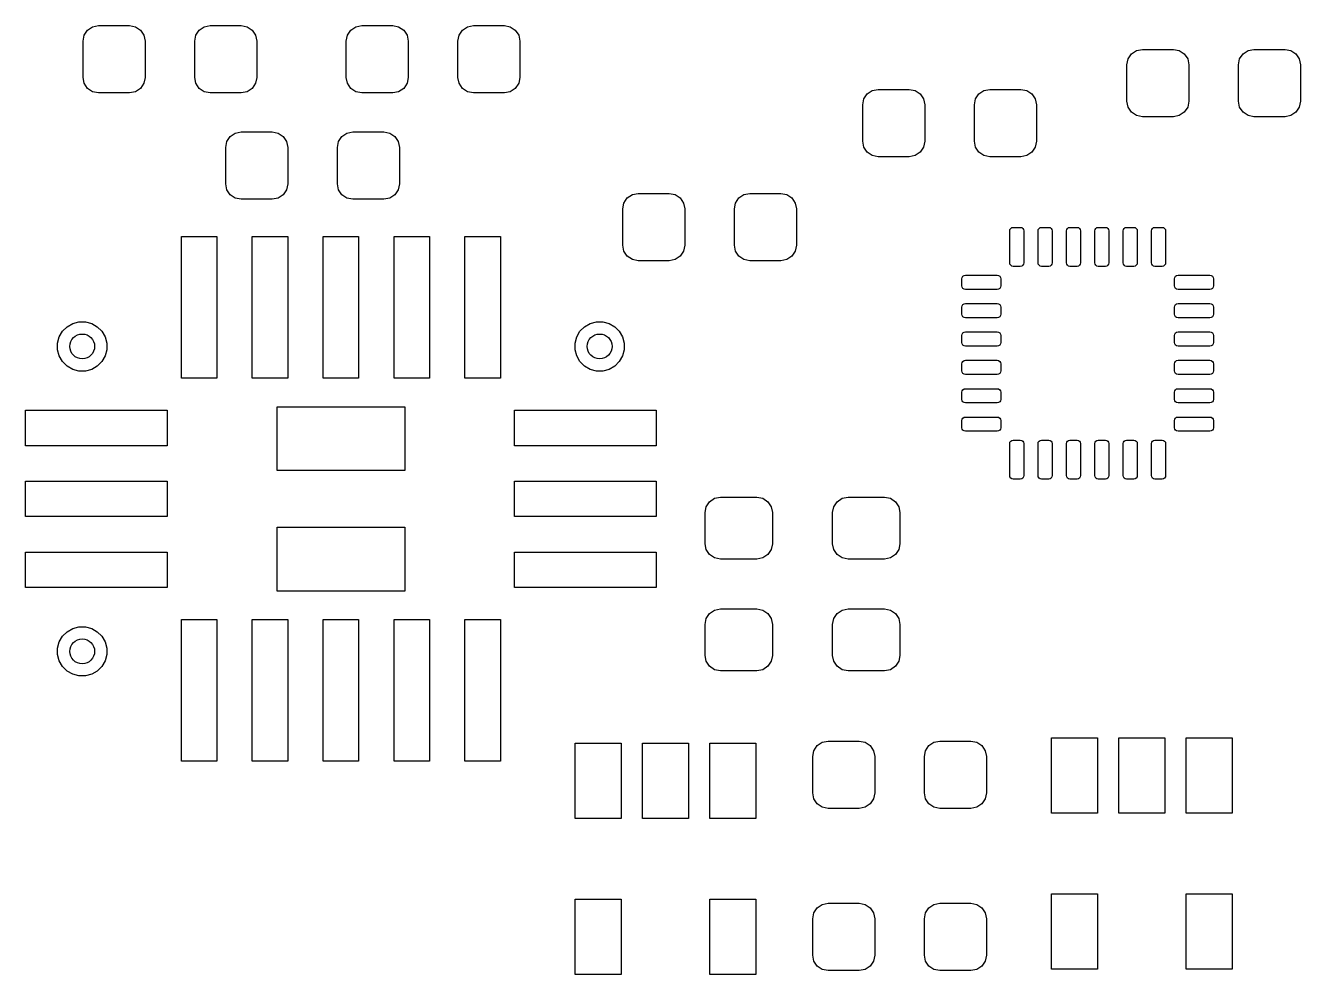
# Model space of a CAD drawing. Extents: x 5.61 to 7, y -4.12 to -3.59.
# Drawn here: x 5.614 to 6.322, y -4.118 to -3.591 of the extents above; entities that cross this region are included whole.
import ezdxf

# ---------------------------------------------------------------- set-up
doc = ezdxf.new("R2010")
doc.units = 0
doc.header["$MEASUREMENT"] = 0
doc.layers.add('BLACK', color=7, linetype='CONTINUOUS')

msp = doc.modelspace()

# ---------------------------------------------------------------- linework, layer by layer
at = {"layer": 'BLACK', "linetype": 'CONTINUOUS'}
for p, q in [((5.64577, -3.59936), (5.64642, -3.59606)), ((5.64642, -3.59606), (5.64829, -3.59327)), ((5.64829, -3.59327), (5.65108, -3.5914)), ((5.65108, -3.5914), (5.65438, -3.59075)), ((5.65438, -3.59075), (5.6716, -3.59075)), ((5.6716, -3.59075), (5.6749, -3.5914)), ((5.6749, -3.5914), (5.67769, -3.59327)), ((5.67769, -3.59327), (5.67956, -3.59606)), ((5.67956, -3.59606), (5.68022, -3.59936)), ((5.70778, -3.59936), (5.70843, -3.59606)), ((5.70843, -3.59606), (5.7103, -3.59327)), ((5.7103, -3.59327), (5.71309, -3.5914)), ((5.71309, -3.5914), (5.71639, -3.59075)), ((5.71639, -3.59075), (5.73361, -3.59075)), ((5.73361, -3.59075), (5.73691, -3.5914)), ((5.73691, -3.5914), (5.7397, -3.59327)), ((5.7397, -3.59327), (5.74157, -3.59606)), ((5.74157, -3.59606), (5.74222, -3.59936)), ((5.79193, -3.59936), (5.79258, -3.59606)), ((5.79258, -3.59606), (5.79445, -3.59327)), ((5.79445, -3.59327), (5.79725, -3.5914)), ((5.79725, -3.5914), (5.80054, -3.59075)), ((5.80054, -3.59075), (5.81777, -3.59075)), ((5.81777, -3.59075), (5.82106, -3.5914)), ((5.82106, -3.5914), (5.82386, -3.59327)), ((5.82386, -3.59327), (5.82572, -3.59606)), ((5.82572, -3.59606), (5.82638, -3.59936)), ((5.85394, -3.59936), (5.85459, -3.59606)), ((5.85459, -3.59606), (5.85646, -3.59327)), ((5.85646, -3.59327), (5.85925, -3.5914)), ((5.85925, -3.5914), (5.86255, -3.59075)), ((5.86255, -3.59075), (5.87977, -3.59075)), ((5.87977, -3.59075), (5.88307, -3.5914)), ((5.88307, -3.5914), (5.88586, -3.59327)), ((5.88586, -3.59327), (5.88773, -3.59606)), ((5.88773, -3.59606), (5.88839, -3.59936)), ((5.64577, -3.61954), (5.64577, -3.59936)), ((5.68022, -3.59936), (5.68022, -3.61954)), ((5.70778, -3.61954), (5.70778, -3.59936)), ((5.74222, -3.59936), (5.74222, -3.61954)), ((5.79193, -3.61954), (5.79193, -3.59936)), ((5.82638, -3.59936), (5.82638, -3.61954)), ((5.85394, -3.61954), (5.85394, -3.59936)), ((5.88839, -3.59936), (5.88839, -3.61954)), ((6.22807, -3.6065), (6.23087, -3.60463)), ((6.23087, -3.60463), (6.23416, -3.60398)), ((6.23416, -3.60398), (6.25139, -3.60398)), ((6.25139, -3.60398), (6.25468, -3.60463)), ((6.25468, -3.60463), (6.25748, -3.6065)), ((6.29008, -3.6065), (6.29288, -3.60463)), ((6.29288, -3.60463), (6.29617, -3.60398)), ((6.29617, -3.60398), (6.3134, -3.60398)), ((6.3134, -3.60398), (6.31669, -3.60463)), ((6.31669, -3.60463), (6.31949, -3.6065)), ((6.22555, -3.61259), (6.22621, -3.60929)), ((6.22621, -3.60929), (6.22807, -3.6065)), ((6.25748, -3.6065), (6.25934, -3.60929)), ((6.25934, -3.60929), (6.26, -3.61259)), ((6.28756, -3.61259), (6.28821, -3.60929)), ((6.28821, -3.60929), (6.29008, -3.6065)), ((6.31949, -3.6065), (6.32135, -3.60929)), ((6.32135, -3.60929), (6.32201, -3.61259)), ((6.22555, -3.63277), (6.22555, -3.61259)), ((6.26, -3.61259), (6.26, -3.63277)), ((6.28756, -3.63277), (6.28756, -3.61259)), ((6.32201, -3.61259), (6.32201, -3.63277)), ((5.64642, -3.62283), (5.64577, -3.61954)), ((5.64829, -3.62563), (5.64642, -3.62283)), ((5.65108, -3.62749), (5.64829, -3.62563)), ((5.67769, -3.62563), (5.6749, -3.62749)), ((5.67956, -3.62283), (5.67769, -3.62563)), ((5.68022, -3.61954), (5.67956, -3.62283)), ((5.70843, -3.62283), (5.70778, -3.61954)), ((5.7103, -3.62563), (5.70843, -3.62283)), ((5.71309, -3.62749), (5.7103, -3.62563)), ((5.7397, -3.62563), (5.73691, -3.62749)), ((5.74157, -3.62283), (5.7397, -3.62563)), ((5.74222, -3.61954), (5.74157, -3.62283)), ((5.79258, -3.62283), (5.79193, -3.61954)), ((5.79445, -3.62563), (5.79258, -3.62283)), ((5.79725, -3.62749), (5.79445, -3.62563)), ((5.82386, -3.62563), (5.82106, -3.62749)), ((5.82572, -3.62283), (5.82386, -3.62563)), ((5.82638, -3.61954), (5.82572, -3.62283)), ((5.85459, -3.62283), (5.85394, -3.61954)), ((5.85646, -3.62563), (5.85459, -3.62283)), ((5.85925, -3.62749), (5.85646, -3.62563)), ((5.88586, -3.62563), (5.88307, -3.62749)), ((5.88773, -3.62283), (5.88586, -3.62563)), ((5.88839, -3.61954), (5.88773, -3.62283)), ((5.65438, -3.62815), (5.65108, -3.62749)), ((5.6716, -3.62815), (5.65438, -3.62815)), ((5.6749, -3.62749), (5.6716, -3.62815)), ((5.71639, -3.62815), (5.71309, -3.62749)), ((5.73361, -3.62815), (5.71639, -3.62815)), ((5.73691, -3.62749), (5.73361, -3.62815)), ((5.80054, -3.62815), (5.79725, -3.62749)), ((5.81777, -3.62815), (5.80054, -3.62815)), ((5.82106, -3.62749), (5.81777, -3.62815)), ((5.86255, -3.62815), (5.85925, -3.62749)), ((5.87977, -3.62815), (5.86255, -3.62815)), ((5.88307, -3.62749), (5.87977, -3.62815)), ((6.07884, -3.63479), (6.07949, -3.6315)), ((6.07949, -3.6315), (6.08136, -3.6287)), ((6.08136, -3.6287), (6.08416, -3.62684)), ((6.08416, -3.62684), (6.08745, -3.62618)), ((6.08745, -3.62618), (6.10468, -3.62618)), ((6.10468, -3.62618), (6.10797, -3.62684)), ((6.10797, -3.62684), (6.11076, -3.6287)), ((6.11076, -3.6287), (6.11263, -3.6315)), ((6.11263, -3.6315), (6.11329, -3.63479)), ((6.14085, -3.63479), (6.1415, -3.6315)), ((6.1415, -3.6315), (6.14337, -3.6287)), ((6.14337, -3.6287), (6.14616, -3.62684)), ((6.14616, -3.62684), (6.14946, -3.62618)), ((6.14946, -3.62618), (6.16668, -3.62618)), ((6.16668, -3.62618), (6.16998, -3.62684)), ((6.16998, -3.62684), (6.17277, -3.6287)), ((6.17277, -3.6287), (6.17464, -3.6315)), ((6.17464, -3.6315), (6.1753, -3.63479)), ((6.22621, -3.63606), (6.22555, -3.63277)), ((6.26, -3.63277), (6.25934, -3.63606)), ((6.28821, -3.63606), (6.28756, -3.63277)), ((6.32201, -3.63277), (6.32135, -3.63606)), ((6.07884, -3.65497), (6.07884, -3.63479)), ((6.11329, -3.63479), (6.11329, -3.65497)), ((6.14085, -3.65497), (6.14085, -3.63479)), ((6.1753, -3.63479), (6.1753, -3.65497)), ((6.22807, -3.63886), (6.22621, -3.63606)), ((6.23087, -3.64072), (6.22807, -3.63886)), ((6.25748, -3.63886), (6.25468, -3.64072)), ((6.25934, -3.63606), (6.25748, -3.63886)), ((6.29008, -3.63886), (6.28821, -3.63606)), ((6.29288, -3.64072), (6.29008, -3.63886)), ((6.31949, -3.63886), (6.31669, -3.64072)), ((6.32135, -3.63606), (6.31949, -3.63886)), ((6.23416, -3.64138), (6.23087, -3.64072)), ((6.25139, -3.64138), (6.23416, -3.64138)), ((6.25468, -3.64072), (6.25139, -3.64138)), ((6.29617, -3.64138), (6.29288, -3.64072)), ((6.3134, -3.64138), (6.29617, -3.64138)), ((6.31669, -3.64072), (6.3134, -3.64138)), ((5.72566, -3.65512), (5.72752, -3.65233)), ((5.72752, -3.65233), (5.73032, -3.65046)), ((5.73032, -3.65046), (5.73361, -3.6498)), ((5.73361, -3.6498), (5.75084, -3.6498)), ((5.75084, -3.6498), (5.75413, -3.65046)), ((5.75413, -3.65046), (5.75693, -3.65233)), ((5.75693, -3.65233), (5.75879, -3.65512)), ((5.78766, -3.65512), (5.78953, -3.65233)), ((5.78953, -3.65233), (5.79232, -3.65046)), ((5.79232, -3.65046), (5.79562, -3.6498)), ((5.79562, -3.6498), (5.81284, -3.6498)), ((5.81284, -3.6498), (5.81614, -3.65046)), ((5.81614, -3.65046), (5.81893, -3.65233)), ((5.81893, -3.65233), (5.8208, -3.65512)), ((5.725, -3.65842), (5.72566, -3.65512)), ((5.725, -3.67859), (5.725, -3.65842)), ((5.75879, -3.65512), (5.75945, -3.65842)), ((5.75945, -3.65842), (5.75945, -3.67859)), ((5.78701, -3.65842), (5.78766, -3.65512)), ((5.78701, -3.67859), (5.78701, -3.65842)), ((5.8208, -3.65512), (5.82146, -3.65842)), ((5.82146, -3.65842), (5.82146, -3.67859)), ((6.07949, -3.65827), (6.07884, -3.65497)), ((6.08136, -3.66106), (6.07949, -3.65827)), ((6.08416, -3.66293), (6.08136, -3.66106)), ((6.11076, -3.66106), (6.10797, -3.66293)), ((6.11263, -3.65827), (6.11076, -3.66106)), ((6.11329, -3.65497), (6.11263, -3.65827)), ((6.1415, -3.65827), (6.14085, -3.65497)), ((6.14337, -3.66106), (6.1415, -3.65827)), ((6.14616, -3.66293), (6.14337, -3.66106)), ((6.17277, -3.66106), (6.16998, -3.66293)), ((6.17464, -3.65827), (6.17277, -3.66106)), ((6.1753, -3.65497), (6.17464, -3.65827)), ((6.08745, -3.66358), (6.08416, -3.66293)), ((6.10468, -3.66358), (6.08745, -3.66358)), ((6.10797, -3.66293), (6.10468, -3.66358)), ((6.14946, -3.66358), (6.14616, -3.66293)), ((6.16668, -3.66358), (6.14946, -3.66358)), ((6.16998, -3.66293), (6.16668, -3.66358)), ((5.72566, -3.68189), (5.725, -3.67859)), ((5.72752, -3.68468), (5.72566, -3.68189)), ((5.75879, -3.68189), (5.75693, -3.68468)), ((5.75945, -3.67859), (5.75879, -3.68189)), ((5.78766, -3.68189), (5.78701, -3.67859)), ((5.78953, -3.68468), (5.78766, -3.68189)), ((5.8208, -3.68189), (5.81893, -3.68468)), ((5.82146, -3.67859), (5.8208, -3.68189)), ((5.73032, -3.68655), (5.72752, -3.68468)), ((5.73361, -3.6872), (5.73032, -3.68655)), ((5.75084, -3.6872), (5.73361, -3.6872)), ((5.75413, -3.68655), (5.75084, -3.6872)), ((5.75693, -3.68468), (5.75413, -3.68655)), ((5.79232, -3.68655), (5.78953, -3.68468)), ((5.79562, -3.6872), (5.79232, -3.68655)), ((5.81284, -3.6872), (5.79562, -3.6872)), ((5.81614, -3.68655), (5.81284, -3.6872)), ((5.81893, -3.68468), (5.81614, -3.68655)), ((5.94555, -3.69259), (5.94621, -3.68929)), ((5.94621, -3.68929), (5.94807, -3.6865)), ((5.94807, -3.6865), (5.95087, -3.68463)), ((5.95087, -3.68463), (5.95416, -3.68398)), ((5.95416, -3.68398), (5.97139, -3.68398)), ((5.97139, -3.68398), (5.97468, -3.68463)), ((5.97468, -3.68463), (5.97748, -3.6865)), ((5.97748, -3.6865), (5.97934, -3.68929)), ((5.97934, -3.68929), (5.98, -3.69259)), ((6.00756, -3.69259), (6.00821, -3.68929)), ((6.00821, -3.68929), (6.01008, -3.6865)), ((6.01008, -3.6865), (6.01288, -3.68463)), ((6.01288, -3.68463), (6.01617, -3.68398)), ((6.01617, -3.68398), (6.0334, -3.68398)), ((6.0334, -3.68398), (6.03669, -3.68463)), ((6.03669, -3.68463), (6.03949, -3.6865)), ((6.03949, -3.6865), (6.04135, -3.68929)), ((6.04135, -3.68929), (6.04201, -3.69259)), ((5.94555, -3.71277), (5.94555, -3.69259)), ((5.98, -3.69259), (5.98, -3.71277)), ((6.00756, -3.71277), (6.00756, -3.69259)), ((6.04201, -3.69259), (6.04201, -3.71277)), ((6.16047, -3.70476), (6.16062, -3.70401)), ((6.16062, -3.70401), (6.16105, -3.70337)), ((6.16105, -3.70337), (6.16169, -3.70295)), ((6.16169, -3.70295), (6.16244, -3.7028)), ((6.16244, -3.7028), (6.16638, -3.7028)), ((6.16638, -3.7028), (6.16713, -3.70295)), ((6.16713, -3.70295), (6.16777, -3.70337)), ((6.16777, -3.70337), (6.1682, -3.70401)), ((6.1682, -3.70401), (6.16835, -3.70476)), ((6.17622, -3.70476), (6.17637, -3.70401)), ((6.17637, -3.70401), (6.1768, -3.70337)), ((6.1768, -3.70337), (6.17744, -3.70295)), ((6.17744, -3.70295), (6.17819, -3.7028)), ((6.17819, -3.7028), (6.18213, -3.7028)), ((6.18213, -3.7028), (6.18288, -3.70295)), ((6.18288, -3.70295), (6.18352, -3.70337)), ((6.18352, -3.70337), (6.18394, -3.70401)), ((6.18394, -3.70401), (6.18409, -3.70476)), ((6.19197, -3.70476), (6.19212, -3.70401)), ((6.19212, -3.70401), (6.19255, -3.70337)), ((6.19255, -3.70337), (6.19318, -3.70295)), ((6.19318, -3.70295), (6.19394, -3.7028)), ((6.19394, -3.7028), (6.19787, -3.7028)), ((6.19787, -3.7028), (6.19863, -3.70295)), ((6.19863, -3.70295), (6.19927, -3.70337)), ((6.19927, -3.70337), (6.19969, -3.70401)), ((6.19969, -3.70401), (6.19984, -3.70476)), ((6.20772, -3.70476), (6.20787, -3.70401)), ((6.20787, -3.70401), (6.20829, -3.70337)), ((6.20829, -3.70337), (6.20893, -3.70295)), ((6.20893, -3.70295), (6.20969, -3.7028)), ((6.20969, -3.7028), (6.21362, -3.7028)), ((6.21362, -3.7028), (6.21438, -3.70295)), ((6.21438, -3.70295), (6.21501, -3.70337)), ((6.21501, -3.70337), (6.21544, -3.70401)), ((6.21544, -3.70401), (6.21559, -3.70476)), ((6.22346, -3.70476), (6.22361, -3.70401)), ((6.22361, -3.70401), (6.22404, -3.70337)), ((6.22404, -3.70337), (6.22468, -3.70295)), ((6.22468, -3.70295), (6.22543, -3.7028)), ((6.22543, -3.7028), (6.22937, -3.7028)), ((6.22937, -3.7028), (6.23012, -3.70295)), ((6.23012, -3.70295), (6.23076, -3.70337)), ((6.23076, -3.70337), (6.23119, -3.70401)), ((6.23119, -3.70401), (6.23134, -3.70476)), ((6.23921, -3.70476), (6.23936, -3.70401)), ((6.23936, -3.70401), (6.23979, -3.70337)), ((6.23979, -3.70337), (6.24043, -3.70295)), ((6.24043, -3.70295), (6.24118, -3.7028)), ((6.24118, -3.7028), (6.24512, -3.7028)), ((6.24512, -3.7028), (6.24587, -3.70295)), ((6.24587, -3.70295), (6.24651, -3.70337)), ((6.24651, -3.70337), (6.24694, -3.70401)), ((6.24694, -3.70401), (6.24709, -3.70476)), ((5.70039, -3.78661), (5.70039, -3.70787)), ((5.70039, -3.70787), (5.72008, -3.70787)), ((5.72008, -3.70787), (5.72008, -3.78661)), ((5.73976, -3.78661), (5.73976, -3.70787)), ((5.73976, -3.70787), (5.75945, -3.70787)), ((5.75945, -3.70787), (5.75945, -3.78661)), ((5.77913, -3.78661), (5.77913, -3.70787)), ((5.77913, -3.70787), (5.79882, -3.70787)), ((5.79882, -3.70787), (5.79882, -3.78661)), ((5.8185, -3.78661), (5.8185, -3.70787)), ((5.8185, -3.70787), (5.83819, -3.70787)), ((5.83819, -3.70787), (5.83819, -3.78661)), ((5.85787, -3.78661), (5.85787, -3.70787)), ((5.85787, -3.70787), (5.87756, -3.70787)), ((5.87756, -3.70787), (5.87756, -3.78661)), ((6.16047, -3.72248), (6.16047, -3.70476)), ((6.16835, -3.70476), (6.16835, -3.72248)), ((6.17622, -3.72248), (6.17622, -3.70476)), ((6.18409, -3.70476), (6.18409, -3.72248)), ((6.19197, -3.72248), (6.19197, -3.70476)), ((6.19984, -3.70476), (6.19984, -3.72248)), ((6.20772, -3.72248), (6.20772, -3.70476)), ((6.21559, -3.70476), (6.21559, -3.72248)), ((6.22346, -3.72248), (6.22346, -3.70476)), ((6.23134, -3.70476), (6.23134, -3.72248)), ((6.23921, -3.72248), (6.23921, -3.70476)), ((6.24709, -3.70476), (6.24709, -3.72248)), ((5.94621, -3.71606), (5.94555, -3.71277)), ((5.94807, -3.71886), (5.94621, -3.71606)), ((5.97934, -3.71606), (5.97748, -3.71886)), ((5.98, -3.71277), (5.97934, -3.71606)), ((6.00821, -3.71606), (6.00756, -3.71277)), ((6.01008, -3.71886), (6.00821, -3.71606)), ((6.04135, -3.71606), (6.03949, -3.71886)), ((6.04201, -3.71277), (6.04135, -3.71606)), ((5.95087, -3.72072), (5.94807, -3.71886)), ((5.95416, -3.72138), (5.95087, -3.72072)), ((5.97139, -3.72138), (5.95416, -3.72138)), ((5.97468, -3.72072), (5.97139, -3.72138)), ((5.97748, -3.71886), (5.97468, -3.72072)), ((6.01288, -3.72072), (6.01008, -3.71886)), ((6.01617, -3.72138), (6.01288, -3.72072)), ((6.0334, -3.72138), (6.01617, -3.72138)), ((6.03669, -3.72072), (6.0334, -3.72138)), ((6.03949, -3.71886), (6.03669, -3.72072)), ((6.16062, -3.72323), (6.16047, -3.72248)), ((6.16105, -3.72387), (6.16062, -3.72323)), ((6.16169, -3.7243), (6.16105, -3.72387)), ((6.16244, -3.72445), (6.16169, -3.7243)), ((6.16638, -3.72445), (6.16244, -3.72445)), ((6.16713, -3.7243), (6.16638, -3.72445)), ((6.16777, -3.72387), (6.16713, -3.7243)), ((6.1682, -3.72323), (6.16777, -3.72387)), ((6.16835, -3.72248), (6.1682, -3.72323)), ((6.17637, -3.72323), (6.17622, -3.72248)), ((6.1768, -3.72387), (6.17637, -3.72323)), ((6.17744, -3.7243), (6.1768, -3.72387)), ((6.17819, -3.72445), (6.17744, -3.7243)), ((6.18213, -3.72445), (6.17819, -3.72445)), ((6.18288, -3.7243), (6.18213, -3.72445)), ((6.18352, -3.72387), (6.18288, -3.7243)), ((6.18394, -3.72323), (6.18352, -3.72387)), ((6.18409, -3.72248), (6.18394, -3.72323)), ((6.19212, -3.72323), (6.19197, -3.72248)), ((6.19255, -3.72387), (6.19212, -3.72323)), ((6.19318, -3.7243), (6.19255, -3.72387)), ((6.19394, -3.72445), (6.19318, -3.7243)), ((6.19787, -3.72445), (6.19394, -3.72445)), ((6.19863, -3.7243), (6.19787, -3.72445)), ((6.19927, -3.72387), (6.19863, -3.7243)), ((6.19969, -3.72323), (6.19927, -3.72387)), ((6.19984, -3.72248), (6.19969, -3.72323)), ((6.20787, -3.72323), (6.20772, -3.72248)), ((6.20829, -3.72387), (6.20787, -3.72323)), ((6.20893, -3.7243), (6.20829, -3.72387)), ((6.20969, -3.72445), (6.20893, -3.7243)), ((6.21362, -3.72445), (6.20969, -3.72445)), ((6.21438, -3.7243), (6.21362, -3.72445)), ((6.21501, -3.72387), (6.21438, -3.7243)), ((6.21544, -3.72323), (6.21501, -3.72387)), ((6.21559, -3.72248), (6.21544, -3.72323)), ((6.22361, -3.72323), (6.22346, -3.72248)), ((6.22404, -3.72387), (6.22361, -3.72323)), ((6.22468, -3.7243), (6.22404, -3.72387)), ((6.22543, -3.72445), (6.22468, -3.7243)), ((6.22937, -3.72445), (6.22543, -3.72445)), ((6.23012, -3.7243), (6.22937, -3.72445)), ((6.23076, -3.72387), (6.23012, -3.7243)), ((6.23119, -3.72323), (6.23076, -3.72387)), ((6.23134, -3.72248), (6.23119, -3.72323)), ((6.23936, -3.72323), (6.23921, -3.72248)), ((6.23979, -3.72387), (6.23936, -3.72323)), ((6.24043, -3.7243), (6.23979, -3.72387)), ((6.24118, -3.72445), (6.24043, -3.7243)), ((6.24512, -3.72445), (6.24118, -3.72445)), ((6.24587, -3.7243), (6.24512, -3.72445)), ((6.24651, -3.72387), (6.24587, -3.7243)), ((6.24694, -3.72323), (6.24651, -3.72387)), ((6.24709, -3.72248), (6.24694, -3.72323)), ((6.1339, -3.73134), (6.13405, -3.73059)), ((6.1339, -3.73528), (6.1339, -3.73134)), ((6.13405, -3.73059), (6.13447, -3.72995)), ((6.13447, -3.72995), (6.13511, -3.72952)), ((6.13511, -3.72952), (6.13587, -3.72937)), ((6.13587, -3.72937), (6.15358, -3.72937)), ((6.15358, -3.72937), (6.15434, -3.72952)), ((6.15434, -3.72952), (6.15497, -3.72995)), ((6.15497, -3.72995), (6.1554, -3.73059)), ((6.1554, -3.73059), (6.15555, -3.73134)), ((6.15555, -3.73134), (6.15555, -3.73528)), ((6.25201, -3.73134), (6.25216, -3.73059)), ((6.25201, -3.73528), (6.25201, -3.73134)), ((6.25216, -3.73059), (6.25258, -3.72995)), ((6.25258, -3.72995), (6.25322, -3.72952)), ((6.25322, -3.72952), (6.25398, -3.72937)), ((6.25398, -3.72937), (6.27169, -3.72937)), ((6.27169, -3.72937), (6.27245, -3.72952)), ((6.27245, -3.72952), (6.27308, -3.72995)), ((6.27308, -3.72995), (6.27351, -3.73059)), ((6.27351, -3.73059), (6.27366, -3.73134)), ((6.27366, -3.73134), (6.27366, -3.73528)), ((6.13405, -3.73603), (6.1339, -3.73528)), ((6.13447, -3.73667), (6.13405, -3.73603)), ((6.13511, -3.73709), (6.13447, -3.73667)), ((6.13587, -3.73724), (6.13511, -3.73709)), ((6.15358, -3.73724), (6.13587, -3.73724)), ((6.15434, -3.73709), (6.15358, -3.73724)), ((6.15497, -3.73667), (6.15434, -3.73709)), ((6.1554, -3.73603), (6.15497, -3.73667)), ((6.15555, -3.73528), (6.1554, -3.73603)), ((6.25216, -3.73603), (6.25201, -3.73528)), ((6.25258, -3.73667), (6.25216, -3.73603)), ((6.25322, -3.73709), (6.25258, -3.73667)), ((6.25398, -3.73724), (6.25322, -3.73709)), ((6.27169, -3.73724), (6.25398, -3.73724)), ((6.27245, -3.73709), (6.27169, -3.73724)), ((6.27308, -3.73667), (6.27245, -3.73709)), ((6.27351, -3.73603), (6.27308, -3.73667)), ((6.27366, -3.73528), (6.27351, -3.73603)), ((6.1339, -3.74709), (6.13405, -3.74633)), ((6.13405, -3.74633), (6.13447, -3.74569)), ((6.13447, -3.74569), (6.13511, -3.74527)), ((6.13511, -3.74527), (6.13587, -3.74512)), ((6.13587, -3.74512), (6.15358, -3.74512)), ((6.15358, -3.74512), (6.15434, -3.74527)), ((6.15434, -3.74527), (6.15497, -3.74569)), ((6.15497, -3.74569), (6.1554, -3.74633)), ((6.1554, -3.74633), (6.15555, -3.74709)), ((6.25201, -3.74709), (6.25216, -3.74633)), ((6.25216, -3.74633), (6.25258, -3.74569)), ((6.25258, -3.74569), (6.25322, -3.74527)), ((6.25322, -3.74527), (6.25398, -3.74512)), ((6.25398, -3.74512), (6.27169, -3.74512)), ((6.27169, -3.74512), (6.27245, -3.74527)), ((6.27245, -3.74527), (6.27308, -3.74569)), ((6.27308, -3.74569), (6.27351, -3.74633)), ((6.27351, -3.74633), (6.27366, -3.74709)), ((6.1339, -3.75102), (6.1339, -3.74709)), ((6.13405, -3.75178), (6.1339, -3.75102)), ((6.13447, -3.75242), (6.13405, -3.75178)), ((6.13511, -3.75284), (6.13447, -3.75242)), ((6.13587, -3.75299), (6.13511, -3.75284)), ((6.15358, -3.75299), (6.13587, -3.75299)), ((6.15434, -3.75284), (6.15358, -3.75299)), ((6.15497, -3.75242), (6.15434, -3.75284)), ((6.1554, -3.75178), (6.15497, -3.75242)), ((6.15555, -3.75102), (6.1554, -3.75178)), ((6.15555, -3.74709), (6.15555, -3.75102)), ((6.25201, -3.75102), (6.25201, -3.74709)), ((6.25216, -3.75178), (6.25201, -3.75102)), ((6.25258, -3.75242), (6.25216, -3.75178)), ((6.25322, -3.75284), (6.25258, -3.75242)), ((6.25398, -3.75299), (6.25322, -3.75284)), ((6.27169, -3.75299), (6.25398, -3.75299)), ((6.27245, -3.75284), (6.27169, -3.75299)), ((6.27308, -3.75242), (6.27245, -3.75284)), ((6.27351, -3.75178), (6.27308, -3.75242)), ((6.27366, -3.75102), (6.27351, -3.75178)), ((6.27366, -3.74709), (6.27366, -3.75102)), ((5.63254, -3.76362), (5.63434, -3.76051)), ((5.63434, -3.76051), (5.63689, -3.75797)), ((5.63689, -3.75797), (5.64, -3.75617)), ((5.64, -3.75617), (5.64348, -3.75524)), ((5.64348, -3.75524), (5.64707, -3.75524)), ((5.64707, -3.75524), (5.65055, -3.75617)), ((5.65055, -3.75617), (5.65366, -3.75797)), ((5.65366, -3.75797), (5.65621, -3.76051)), ((5.65621, -3.76051), (5.65801, -3.76362)), ((5.91995, -3.76362), (5.92175, -3.76051)), ((5.92175, -3.76051), (5.92429, -3.75797)), ((5.92429, -3.75797), (5.9274, -3.75617)), ((5.9274, -3.75617), (5.93088, -3.75524)), ((5.93088, -3.75524), (5.93448, -3.75524)), ((5.93448, -3.75524), (5.93795, -3.75617)), ((5.93795, -3.75617), (5.94107, -3.75797)), ((5.94107, -3.75797), (5.94361, -3.76051)), ((5.94361, -3.76051), (5.94541, -3.76362)), ((5.63161, -3.7671), (5.63254, -3.76362)), ((5.63161, -3.7707), (5.63161, -3.7671)), ((5.65801, -3.76362), (5.65894, -3.7671)), ((5.65894, -3.7671), (5.65894, -3.7707)), ((5.91902, -3.7671), (5.91995, -3.76362)), ((5.91902, -3.7707), (5.91902, -3.7671)), ((5.94541, -3.76362), (5.94634, -3.7671)), ((5.94634, -3.7671), (5.94634, -3.7707)), ((6.1339, -3.76283), (6.13405, -3.76208)), ((6.1339, -3.76677), (6.1339, -3.76283)), ((6.13405, -3.76752), (6.1339, -3.76677)), ((6.13405, -3.76208), (6.13447, -3.76144)), ((6.13447, -3.76816), (6.13405, -3.76752)), ((6.13447, -3.76144), (6.13511, -3.76102)), ((6.13511, -3.76102), (6.13587, -3.76087)), ((6.13587, -3.76087), (6.15358, -3.76087)), ((6.15358, -3.76087), (6.15434, -3.76102)), ((6.15434, -3.76102), (6.15497, -3.76144)), ((6.15497, -3.76144), (6.1554, -3.76208)), ((6.1554, -3.76752), (6.15497, -3.76816)), ((6.1554, -3.76208), (6.15555, -3.76283)), ((6.15555, -3.76677), (6.1554, -3.76752)), ((6.15555, -3.76283), (6.15555, -3.76677)), ((6.25201, -3.76283), (6.25216, -3.76208)), ((6.25201, -3.76677), (6.25201, -3.76283)), ((6.25216, -3.76752), (6.25201, -3.76677)), ((6.25216, -3.76208), (6.25258, -3.76144)), ((6.25258, -3.76816), (6.25216, -3.76752)), ((6.25258, -3.76144), (6.25322, -3.76102)), ((6.25322, -3.76102), (6.25398, -3.76087)), ((6.25398, -3.76087), (6.27169, -3.76087)), ((6.27169, -3.76087), (6.27245, -3.76102)), ((6.27245, -3.76102), (6.27308, -3.76144)), ((6.27308, -3.76144), (6.27351, -3.76208)), ((6.27351, -3.76752), (6.27308, -3.76816)), ((6.27351, -3.76208), (6.27366, -3.76283)), ((6.27366, -3.76677), (6.27351, -3.76752)), ((6.27366, -3.76283), (6.27366, -3.76677)), ((5.63254, -3.77417), (5.63161, -3.7707)), ((5.63434, -3.77729), (5.63254, -3.77417)), ((5.65801, -3.77417), (5.65621, -3.77729)), ((5.65894, -3.7707), (5.65801, -3.77417)), ((5.91995, -3.77417), (5.91902, -3.7707)), ((5.92175, -3.77729), (5.91995, -3.77417)), ((5.94541, -3.77417), (5.94361, -3.77729)), ((5.94634, -3.7707), (5.94541, -3.77417)), ((6.13511, -3.76859), (6.13447, -3.76816)), ((6.13587, -3.76874), (6.13511, -3.76859)), ((6.15358, -3.76874), (6.13587, -3.76874)), ((6.15434, -3.76859), (6.15358, -3.76874)), ((6.15497, -3.76816), (6.15434, -3.76859)), ((6.25322, -3.76859), (6.25258, -3.76816)), ((6.25398, -3.76874), (6.25322, -3.76859)), ((6.27169, -3.76874), (6.25398, -3.76874)), ((6.27245, -3.76859), (6.27169, -3.76874)), ((6.27308, -3.76816), (6.27245, -3.76859)), ((5.63689, -3.77983), (5.63434, -3.77729)), ((5.64, -3.78163), (5.63689, -3.77983)), ((5.64348, -3.78256), (5.64, -3.78163)), ((5.65055, -3.78163), (5.64707, -3.78256)), ((5.65366, -3.77983), (5.65055, -3.78163)), ((5.65621, -3.77729), (5.65366, -3.77983)), ((5.92429, -3.77983), (5.92175, -3.77729)), ((5.9274, -3.78163), (5.92429, -3.77983)), ((5.93088, -3.78256), (5.9274, -3.78163)), ((5.93795, -3.78163), (5.93448, -3.78256)), ((5.94107, -3.77983), (5.93795, -3.78163)), ((5.94361, -3.77729), (5.94107, -3.77983)), ((6.1339, -3.77858), (6.13405, -3.77783)), ((6.1339, -3.78252), (6.1339, -3.77858)), ((6.13405, -3.77783), (6.13447, -3.77719)), ((6.13447, -3.77719), (6.13511, -3.77676)), ((6.13511, -3.77676), (6.13587, -3.77661)), ((6.13587, -3.77661), (6.15358, -3.77661)), ((6.15358, -3.77661), (6.15434, -3.77676)), ((6.15434, -3.77676), (6.15497, -3.77719)), ((6.15497, -3.77719), (6.1554, -3.77783)), ((6.1554, -3.77783), (6.15555, -3.77858)), ((6.15555, -3.77858), (6.15555, -3.78252)), ((6.25201, -3.77858), (6.25216, -3.77783)), ((6.25201, -3.78252), (6.25201, -3.77858)), ((6.25216, -3.77783), (6.25258, -3.77719)), ((6.25258, -3.77719), (6.25322, -3.77676)), ((6.25322, -3.77676), (6.25398, -3.77661)), ((6.25398, -3.77661), (6.27169, -3.77661)), ((6.27169, -3.77661), (6.27245, -3.77676)), ((6.27245, -3.77676), (6.27308, -3.77719)), ((6.27308, -3.77719), (6.27351, -3.77783)), ((6.27351, -3.77783), (6.27366, -3.77858)), ((6.27366, -3.77858), (6.27366, -3.78252)), ((5.64707, -3.78256), (5.64348, -3.78256)), ((5.72008, -3.78661), (5.70039, -3.78661)), ((5.75945, -3.78661), (5.73976, -3.78661)), ((5.79882, -3.78661), (5.77913, -3.78661)), ((5.83819, -3.78661), (5.8185, -3.78661)), ((5.87756, -3.78661), (5.85787, -3.78661)), ((5.93448, -3.78256), (5.93088, -3.78256)), ((6.13405, -3.78327), (6.1339, -3.78252)), ((6.13447, -3.78391), (6.13405, -3.78327)), ((6.13511, -3.78434), (6.13447, -3.78391)), ((6.13587, -3.78449), (6.13511, -3.78434)), ((6.15358, -3.78449), (6.13587, -3.78449)), ((6.15434, -3.78434), (6.15358, -3.78449)), ((6.15497, -3.78391), (6.15434, -3.78434)), ((6.1554, -3.78327), (6.15497, -3.78391)), ((6.15555, -3.78252), (6.1554, -3.78327)), ((6.25216, -3.78327), (6.25201, -3.78252)), ((6.25258, -3.78391), (6.25216, -3.78327)), ((6.25322, -3.78434), (6.25258, -3.78391)), ((6.25398, -3.78449), (6.25322, -3.78434)), ((6.27169, -3.78449), (6.25398, -3.78449)), ((6.27245, -3.78434), (6.27169, -3.78449)), ((6.27308, -3.78391), (6.27245, -3.78434)), ((6.27351, -3.78327), (6.27308, -3.78391)), ((6.27366, -3.78252), (6.27351, -3.78327)), ((6.1339, -3.79433), (6.13405, -3.79358)), ((6.1339, -3.79827), (6.1339, -3.79433)), ((6.13405, -3.79358), (6.13447, -3.79294)), ((6.13447, -3.79294), (6.13511, -3.79251)), ((6.13511, -3.79251), (6.13587, -3.79236)), ((6.13587, -3.79236), (6.15358, -3.79236)), ((6.15358, -3.79236), (6.15434, -3.79251)), ((6.15434, -3.79251), (6.15497, -3.79294)), ((6.15497, -3.79294), (6.1554, -3.79358)), ((6.1554, -3.79358), (6.15555, -3.79433)), ((6.15555, -3.79433), (6.15555, -3.79827)), ((6.25201, -3.79433), (6.25216, -3.79358)), ((6.25201, -3.79827), (6.25201, -3.79433)), ((6.25216, -3.79358), (6.25258, -3.79294)), ((6.25258, -3.79294), (6.25322, -3.79251)), ((6.25322, -3.79251), (6.25398, -3.79236)), ((6.25398, -3.79236), (6.27169, -3.79236)), ((6.27169, -3.79236), (6.27245, -3.79251)), ((6.27245, -3.79251), (6.27308, -3.79294)), ((6.27308, -3.79294), (6.27351, -3.79358)), ((6.27351, -3.79358), (6.27366, -3.79433)), ((6.27366, -3.79433), (6.27366, -3.79827)), ((5.75354, -3.8378), (5.75354, -3.80236)), ((5.75354, -3.80236), (5.82441, -3.80236)), ((5.82441, -3.80236), (5.82441, -3.8378)), ((6.13405, -3.79902), (6.1339, -3.79827)), ((6.13447, -3.79966), (6.13405, -3.79902)), ((6.13511, -3.80009), (6.13447, -3.79966)), ((6.13587, -3.80024), (6.13511, -3.80009)), ((6.15358, -3.80024), (6.13587, -3.80024)), ((6.15434, -3.80009), (6.15358, -3.80024)), ((6.15497, -3.79966), (6.15434, -3.80009)), ((6.1554, -3.79902), (6.15497, -3.79966)), ((6.15555, -3.79827), (6.1554, -3.79902)), ((6.25216, -3.79902), (6.25201, -3.79827)), ((6.25258, -3.79966), (6.25216, -3.79902)), ((6.25322, -3.80009), (6.25258, -3.79966)), ((6.25398, -3.80024), (6.25322, -3.80009)), ((6.27169, -3.80024), (6.25398, -3.80024)), ((6.27245, -3.80009), (6.27169, -3.80024)), ((6.27308, -3.79966), (6.27245, -3.80009)), ((6.27351, -3.79902), (6.27308, -3.79966)), ((6.27366, -3.79827), (6.27351, -3.79902)), ((5.61378, -3.82402), (5.61378, -3.80433)), ((5.61378, -3.80433), (5.69252, -3.80433)), ((5.69252, -3.80433), (5.69252, -3.82402)), ((5.88543, -3.82402), (5.88543, -3.80433)), ((5.88543, -3.80433), (5.96417, -3.80433)), ((5.96417, -3.80433), (5.96417, -3.82402)), ((6.1339, -3.81008), (6.13405, -3.80933)), ((6.1339, -3.81402), (6.1339, -3.81008)), ((6.13405, -3.80933), (6.13447, -3.80869)), ((6.13447, -3.80869), (6.13511, -3.80826)), ((6.13511, -3.80826), (6.13587, -3.80811)), ((6.13587, -3.80811), (6.15358, -3.80811)), ((6.15358, -3.80811), (6.15434, -3.80826)), ((6.15434, -3.80826), (6.15497, -3.80869)), ((6.15497, -3.80869), (6.1554, -3.80933)), ((6.1554, -3.80933), (6.15555, -3.81008)), ((6.15555, -3.81008), (6.15555, -3.81402)), ((6.25201, -3.81008), (6.25216, -3.80933)), ((6.25201, -3.81402), (6.25201, -3.81008)), ((6.25216, -3.80933), (6.25258, -3.80869)), ((6.25258, -3.80869), (6.25322, -3.80826)), ((6.25322, -3.80826), (6.25398, -3.80811)), ((6.25398, -3.80811), (6.27169, -3.80811)), ((6.27169, -3.80811), (6.27245, -3.80826)), ((6.27245, -3.80826), (6.27308, -3.80869)), ((6.27308, -3.80869), (6.27351, -3.80933)), ((6.27351, -3.80933), (6.27366, -3.81008)), ((6.27366, -3.81008), (6.27366, -3.81402)), ((6.13405, -3.81477), (6.1339, -3.81402)), ((6.13447, -3.81541), (6.13405, -3.81477)), ((6.13511, -3.81583), (6.13447, -3.81541)), ((6.13587, -3.81598), (6.13511, -3.81583)), ((6.15358, -3.81598), (6.13587, -3.81598)), ((6.15434, -3.81583), (6.15358, -3.81598)), ((6.15497, -3.81541), (6.15434, -3.81583)), ((6.1554, -3.81477), (6.15497, -3.81541)), ((6.15555, -3.81402), (6.1554, -3.81477)), ((6.25216, -3.81477), (6.25201, -3.81402)), ((6.25258, -3.81541), (6.25216, -3.81477)), ((6.25322, -3.81583), (6.25258, -3.81541)), ((6.25398, -3.81598), (6.25322, -3.81583)), ((6.27169, -3.81598), (6.25398, -3.81598)), ((6.27245, -3.81583), (6.27169, -3.81598)), ((6.27308, -3.81541), (6.27245, -3.81583)), ((6.27351, -3.81477), (6.27308, -3.81541)), ((6.27366, -3.81402), (6.27351, -3.81477)), ((5.69252, -3.82402), (5.61378, -3.82402)), ((5.96417, -3.82402), (5.88543, -3.82402)), ((6.16047, -3.82287), (6.16062, -3.82212)), ((6.16047, -3.84059), (6.16047, -3.82287)), ((6.16062, -3.82212), (6.16105, -3.82148)), ((6.16105, -3.82148), (6.16169, -3.82106)), ((6.16169, -3.82106), (6.16244, -3.82091)), ((6.16244, -3.82091), (6.16638, -3.82091)), ((6.16638, -3.82091), (6.16713, -3.82106)), ((6.16713, -3.82106), (6.16777, -3.82148)), ((6.16777, -3.82148), (6.1682, -3.82212)), ((6.1682, -3.82212), (6.16835, -3.82287)), ((6.16835, -3.82287), (6.16835, -3.84059)), ((6.17622, -3.82287), (6.17637, -3.82212)), ((6.17622, -3.84059), (6.17622, -3.82287)), ((6.17637, -3.82212), (6.1768, -3.82148)), ((6.1768, -3.82148), (6.17744, -3.82106)), ((6.17744, -3.82106), (6.17819, -3.82091)), ((6.17819, -3.82091), (6.18213, -3.82091)), ((6.18213, -3.82091), (6.18288, -3.82106)), ((6.18288, -3.82106), (6.18352, -3.82148)), ((6.18352, -3.82148), (6.18394, -3.82212)), ((6.18394, -3.82212), (6.18409, -3.82287)), ((6.18409, -3.82287), (6.18409, -3.84059)), ((6.19197, -3.82287), (6.19212, -3.82212)), ((6.19197, -3.84059), (6.19197, -3.82287)), ((6.19212, -3.82212), (6.19255, -3.82148)), ((6.19255, -3.82148), (6.19318, -3.82106)), ((6.19318, -3.82106), (6.19394, -3.82091)), ((6.19394, -3.82091), (6.19787, -3.82091)), ((6.19787, -3.82091), (6.19863, -3.82106)), ((6.19863, -3.82106), (6.19927, -3.82148)), ((6.19927, -3.82148), (6.19969, -3.82212)), ((6.19969, -3.82212), (6.19984, -3.82287)), ((6.19984, -3.82287), (6.19984, -3.84059)), ((6.20772, -3.82287), (6.20787, -3.82212)), ((6.20772, -3.84059), (6.20772, -3.82287)), ((6.20787, -3.82212), (6.20829, -3.82148)), ((6.20829, -3.82148), (6.20893, -3.82106)), ((6.20893, -3.82106), (6.20969, -3.82091)), ((6.20969, -3.82091), (6.21362, -3.82091)), ((6.21362, -3.82091), (6.21438, -3.82106)), ((6.21438, -3.82106), (6.21501, -3.82148)), ((6.21501, -3.82148), (6.21544, -3.82212)), ((6.21544, -3.82212), (6.21559, -3.82287)), ((6.21559, -3.82287), (6.21559, -3.84059)), ((6.22346, -3.82287), (6.22361, -3.82212)), ((6.22346, -3.84059), (6.22346, -3.82287)), ((6.22361, -3.82212), (6.22404, -3.82148)), ((6.22404, -3.82148), (6.22468, -3.82106)), ((6.22468, -3.82106), (6.22543, -3.82091)), ((6.22543, -3.82091), (6.22937, -3.82091)), ((6.22937, -3.82091), (6.23012, -3.82106)), ((6.23012, -3.82106), (6.23076, -3.82148)), ((6.23076, -3.82148), (6.23119, -3.82212)), ((6.23119, -3.82212), (6.23134, -3.82287)), ((6.23134, -3.82287), (6.23134, -3.84059)), ((6.23921, -3.82287), (6.23936, -3.82212)), ((6.23921, -3.84059), (6.23921, -3.82287)), ((6.23936, -3.82212), (6.23979, -3.82148)), ((6.23979, -3.82148), (6.24043, -3.82106)), ((6.24043, -3.82106), (6.24118, -3.82091)), ((6.24118, -3.82091), (6.24512, -3.82091)), ((6.24512, -3.82091), (6.24587, -3.82106)), ((6.24587, -3.82106), (6.24651, -3.82148)), ((6.24651, -3.82148), (6.24694, -3.82212)), ((6.24694, -3.82212), (6.24709, -3.82287)), ((6.24709, -3.82287), (6.24709, -3.84059)), ((5.82441, -3.8378), (5.75354, -3.8378)), ((5.61378, -3.86339), (5.61378, -3.8437)), ((5.61378, -3.8437), (5.69252, -3.8437)), ((5.69252, -3.8437), (5.69252, -3.86339)), ((5.88543, -3.86339), (5.88543, -3.8437)), ((5.88543, -3.8437), (5.96417, -3.8437)), ((5.96417, -3.8437), (5.96417, -3.86339)), ((6.16062, -3.84134), (6.16047, -3.84059)), ((6.16105, -3.84198), (6.16062, -3.84134)), ((6.16169, -3.84241), (6.16105, -3.84198)), ((6.16244, -3.84256), (6.16169, -3.84241)), ((6.16638, -3.84256), (6.16244, -3.84256)), ((6.16713, -3.84241), (6.16638, -3.84256)), ((6.16777, -3.84198), (6.16713, -3.84241)), ((6.1682, -3.84134), (6.16777, -3.84198)), ((6.16835, -3.84059), (6.1682, -3.84134)), ((6.17637, -3.84134), (6.17622, -3.84059)), ((6.1768, -3.84198), (6.17637, -3.84134)), ((6.17744, -3.84241), (6.1768, -3.84198)), ((6.17819, -3.84256), (6.17744, -3.84241)), ((6.18213, -3.84256), (6.17819, -3.84256)), ((6.18288, -3.84241), (6.18213, -3.84256)), ((6.18352, -3.84198), (6.18288, -3.84241)), ((6.18394, -3.84134), (6.18352, -3.84198)), ((6.18409, -3.84059), (6.18394, -3.84134)), ((6.19212, -3.84134), (6.19197, -3.84059)), ((6.19255, -3.84198), (6.19212, -3.84134)), ((6.19318, -3.84241), (6.19255, -3.84198)), ((6.19394, -3.84256), (6.19318, -3.84241)), ((6.19787, -3.84256), (6.19394, -3.84256)), ((6.19863, -3.84241), (6.19787, -3.84256)), ((6.19927, -3.84198), (6.19863, -3.84241)), ((6.19969, -3.84134), (6.19927, -3.84198)), ((6.19984, -3.84059), (6.19969, -3.84134)), ((6.20787, -3.84134), (6.20772, -3.84059)), ((6.20829, -3.84198), (6.20787, -3.84134)), ((6.20893, -3.84241), (6.20829, -3.84198)), ((6.20969, -3.84256), (6.20893, -3.84241)), ((6.21362, -3.84256), (6.20969, -3.84256)), ((6.21438, -3.84241), (6.21362, -3.84256)), ((6.21501, -3.84198), (6.21438, -3.84241)), ((6.21544, -3.84134), (6.21501, -3.84198)), ((6.21559, -3.84059), (6.21544, -3.84134)), ((6.22361, -3.84134), (6.22346, -3.84059)), ((6.22404, -3.84198), (6.22361, -3.84134)), ((6.22468, -3.84241), (6.22404, -3.84198)), ((6.22543, -3.84256), (6.22468, -3.84241)), ((6.22937, -3.84256), (6.22543, -3.84256)), ((6.23012, -3.84241), (6.22937, -3.84256)), ((6.23076, -3.84198), (6.23012, -3.84241)), ((6.23119, -3.84134), (6.23076, -3.84198)), ((6.23134, -3.84059), (6.23119, -3.84134)), ((6.23936, -3.84134), (6.23921, -3.84059)), ((6.23979, -3.84198), (6.23936, -3.84134)), ((6.24043, -3.84241), (6.23979, -3.84198)), ((6.24118, -3.84256), (6.24043, -3.84241)), ((6.24512, -3.84256), (6.24118, -3.84256)), ((6.24587, -3.84241), (6.24512, -3.84256)), ((6.24651, -3.84198), (6.24587, -3.84241)), ((6.24694, -3.84134), (6.24651, -3.84198)), ((6.24709, -3.84059), (6.24694, -3.84134)), ((5.99656, -3.85321), (5.99985, -3.85256)), ((5.99985, -3.85256), (6.02003, -3.85256)), ((6.02003, -3.85256), (6.02333, -3.85321)), ((6.06742, -3.85321), (6.07072, -3.85256)), ((6.07072, -3.85256), (6.0909, -3.85256)), ((6.0909, -3.85256), (6.09419, -3.85321)), ((5.99124, -3.86117), (5.9919, -3.85788)), ((5.9919, -3.85788), (5.99376, -3.85508)), ((5.99376, -3.85508), (5.99656, -3.85321)), ((6.02333, -3.85321), (6.02612, -3.85508)), ((6.02612, -3.85508), (6.02799, -3.85788)), ((6.02799, -3.85788), (6.02864, -3.86117)), ((6.06211, -3.86117), (6.06276, -3.85788)), ((6.06276, -3.85788), (6.06463, -3.85508)), ((6.06463, -3.85508), (6.06742, -3.85321)), ((6.09419, -3.85321), (6.09699, -3.85508)), ((6.09699, -3.85508), (6.09885, -3.85788)), ((6.09885, -3.85788), (6.09951, -3.86117)), ((5.69252, -3.86339), (5.61378, -3.86339)), ((5.96417, -3.86339), (5.88543, -3.86339)), ((5.99124, -3.8784), (5.99124, -3.86117)), ((6.02864, -3.86117), (6.02864, -3.8784)), ((6.06211, -3.8784), (6.06211, -3.86117)), ((6.09951, -3.86117), (6.09951, -3.8784)), ((5.75354, -3.90472), (5.75354, -3.86929)), ((5.75354, -3.86929), (5.82441, -3.86929)), ((5.82441, -3.86929), (5.82441, -3.90472)), ((5.9919, -3.88169), (5.99124, -3.8784)), ((6.02864, -3.8784), (6.02799, -3.88169)), ((6.06276, -3.88169), (6.06211, -3.8784)), ((6.09951, -3.8784), (6.09885, -3.88169)), ((5.61378, -3.90276), (5.61378, -3.88307)), ((5.61378, -3.88307), (5.69252, -3.88307)), ((5.69252, -3.88307), (5.69252, -3.90276)), ((5.88543, -3.90276), (5.88543, -3.88307)), ((5.88543, -3.88307), (5.96417, -3.88307)), ((5.96417, -3.88307), (5.96417, -3.90276)), ((5.99376, -3.88449), (5.9919, -3.88169)), ((5.99656, -3.88635), (5.99376, -3.88449)), ((5.99985, -3.88701), (5.99656, -3.88635)), ((6.02003, -3.88701), (5.99985, -3.88701)), ((6.02333, -3.88635), (6.02003, -3.88701)), ((6.02612, -3.88449), (6.02333, -3.88635)), ((6.02799, -3.88169), (6.02612, -3.88449)), ((6.06463, -3.88449), (6.06276, -3.88169)), ((6.06742, -3.88635), (6.06463, -3.88449)), ((6.07072, -3.88701), (6.06742, -3.88635)), ((6.0909, -3.88701), (6.07072, -3.88701)), ((6.09419, -3.88635), (6.0909, -3.88701)), ((6.09699, -3.88449), (6.09419, -3.88635)), ((6.09885, -3.88169), (6.09699, -3.88449)), ((5.69252, -3.90276), (5.61378, -3.90276)), ((5.82441, -3.90472), (5.75354, -3.90472)), ((5.96417, -3.90276), (5.88543, -3.90276)), ((5.99376, -3.91709), (5.99656, -3.91522)), ((5.99656, -3.91522), (5.99985, -3.91457)), ((5.99985, -3.91457), (6.02003, -3.91457)), ((6.02003, -3.91457), (6.02333, -3.91522)), ((6.02333, -3.91522), (6.02612, -3.91709)), ((6.06463, -3.91709), (6.06742, -3.91522)), ((6.06742, -3.91522), (6.07072, -3.91457)), ((6.07072, -3.91457), (6.0909, -3.91457)), ((6.0909, -3.91457), (6.09419, -3.91522)), ((6.09419, -3.91522), (6.09699, -3.91709)), ((5.70039, -3.99921), (5.70039, -3.92047)), ((5.70039, -3.92047), (5.72008, -3.92047)), ((5.72008, -3.92047), (5.72008, -3.99921)), ((5.73976, -3.99921), (5.73976, -3.92047)), ((5.73976, -3.92047), (5.75945, -3.92047)), ((5.75945, -3.92047), (5.75945, -3.99921)), ((5.77913, -3.99921), (5.77913, -3.92047)), ((5.77913, -3.92047), (5.79882, -3.92047)), ((5.79882, -3.92047), (5.79882, -3.99921)), ((5.8185, -3.99921), (5.8185, -3.92047)), ((5.8185, -3.92047), (5.83819, -3.92047)), ((5.83819, -3.92047), (5.83819, -3.99921)), ((5.85787, -3.99921), (5.85787, -3.92047)), ((5.85787, -3.92047), (5.87756, -3.92047)), ((5.87756, -3.92047), (5.87756, -3.99921)), ((5.99124, -3.92318), (5.9919, -3.91988)), ((5.99124, -3.9404), (5.99124, -3.92318)), ((5.9919, -3.91988), (5.99376, -3.91709)), ((6.02612, -3.91709), (6.02799, -3.91988)), ((6.02799, -3.91988), (6.02864, -3.92318)), ((6.02864, -3.92318), (6.02864, -3.9404)), ((6.06211, -3.92318), (6.06276, -3.91988)), ((6.06211, -3.9404), (6.06211, -3.92318)), ((6.06276, -3.91988), (6.06463, -3.91709)), ((6.09699, -3.91709), (6.09885, -3.91988)), ((6.09885, -3.91988), (6.09951, -3.92318)), ((6.09951, -3.92318), (6.09951, -3.9404)), ((5.63254, -3.93292), (5.63434, -3.9298)), ((5.63434, -3.9298), (5.63689, -3.92726)), ((5.63689, -3.92726), (5.64, -3.92546)), ((5.64, -3.92546), (5.64348, -3.92453)), ((5.64348, -3.92453), (5.64707, -3.92453)), ((5.64707, -3.92453), (5.65055, -3.92546)), ((5.65055, -3.92546), (5.65366, -3.92726)), ((5.65366, -3.92726), (5.65621, -3.9298)), ((5.65621, -3.9298), (5.65801, -3.93292)), ((5.63161, -3.93639), (5.63254, -3.93292)), ((5.63161, -3.93999), (5.63161, -3.93639)), ((5.65801, -3.93292), (5.65894, -3.93639)), ((5.65894, -3.93639), (5.65894, -3.93999)), ((5.63254, -3.94346), (5.63161, -3.93999)), ((5.63434, -3.94658), (5.63254, -3.94346)), ((5.65801, -3.94346), (5.65621, -3.94658)), ((5.65894, -3.93999), (5.65801, -3.94346)), ((5.9919, -3.9437), (5.99124, -3.9404)), ((5.99376, -3.94649), (5.9919, -3.9437)), ((6.02799, -3.9437), (6.02612, -3.94649)), ((6.02864, -3.9404), (6.02799, -3.9437)), ((6.06276, -3.9437), (6.06211, -3.9404)), ((6.06463, -3.94649), (6.06276, -3.9437)), ((6.09885, -3.9437), (6.09699, -3.94649)), ((6.09951, -3.9404), (6.09885, -3.9437)), ((5.63689, -3.94912), (5.63434, -3.94658)), ((5.64, -3.95092), (5.63689, -3.94912)), ((5.64348, -3.95185), (5.64, -3.95092)), ((5.64707, -3.95185), (5.64348, -3.95185)), ((5.65055, -3.95092), (5.64707, -3.95185)), ((5.65366, -3.94912), (5.65055, -3.95092)), ((5.65621, -3.94658), (5.65366, -3.94912)), ((5.99656, -3.94836), (5.99376, -3.94649)), ((5.99985, -3.94902), (5.99656, -3.94836)), ((6.02003, -3.94902), (5.99985, -3.94902)), ((6.02333, -3.94836), (6.02003, -3.94902)), ((6.02612, -3.94649), (6.02333, -3.94836)), ((6.06742, -3.94836), (6.06463, -3.94649)), ((6.07072, -3.94902), (6.06742, -3.94836)), ((6.0909, -3.94902), (6.07072, -3.94902)), ((6.09419, -3.94836), (6.0909, -3.94902)), ((6.09699, -3.94649), (6.09419, -3.94836)), ((6.18366, -4.02795), (6.18366, -3.98622)), ((6.18366, -3.98622), (6.20925, -3.98622)), ((6.20925, -3.98622), (6.20925, -4.02795)), ((6.22106, -4.02795), (6.22106, -3.98622)), ((6.22106, -3.98622), (6.24665, -3.98622)), ((6.24665, -3.98622), (6.24665, -4.02795)), ((6.25846, -4.02795), (6.25846, -3.98622)), ((6.25846, -3.98622), (6.28406, -3.98622)), ((6.28406, -3.98622), (6.28406, -4.02795)), ((5.91909, -4.03094), (5.91909, -3.98921)), ((5.91909, -3.98921), (5.94469, -3.98921)), ((5.94469, -3.98921), (5.94469, -4.03094)), ((5.9565, -4.03094), (5.9565, -3.98921)), ((5.9565, -3.98921), (5.98209, -3.98921)), ((5.98209, -3.98921), (5.98209, -4.03094)), ((5.9939, -4.03094), (5.9939, -3.98921)), ((5.9939, -3.98921), (6.01949, -3.98921)), ((6.01949, -3.98921), (6.01949, -4.03094)), ((6.05106, -3.9966), (6.05172, -3.99331)), ((6.05172, -3.99331), (6.05359, -3.99051)), ((6.05359, -3.99051), (6.05638, -3.98865)), ((6.05638, -3.98865), (6.05968, -3.98799)), ((6.05968, -3.98799), (6.0769, -3.98799)), ((6.0769, -3.98799), (6.0802, -3.98865)), ((6.0802, -3.98865), (6.08299, -3.99051)), ((6.08299, -3.99051), (6.08486, -3.99331)), ((6.08486, -3.99331), (6.08551, -3.9966)), ((6.11307, -3.9966), (6.11373, -3.99331)), ((6.11373, -3.99331), (6.11559, -3.99051)), ((6.11559, -3.99051), (6.11839, -3.98865)), ((6.11839, -3.98865), (6.12168, -3.98799)), ((6.12168, -3.98799), (6.13891, -3.98799)), ((6.13891, -3.98799), (6.1422, -3.98865)), ((6.1422, -3.98865), (6.145, -3.99051)), ((6.145, -3.99051), (6.14686, -3.99331)), ((6.14686, -3.99331), (6.14752, -3.9966)), ((5.72008, -3.99921), (5.70039, -3.99921)), ((5.75945, -3.99921), (5.73976, -3.99921)), ((5.79882, -3.99921), (5.77913, -3.99921)), ((5.83819, -3.99921), (5.8185, -3.99921)), ((5.87756, -3.99921), (5.85787, -3.99921)), ((6.05106, -4.01678), (6.05106, -3.9966)), ((6.08551, -3.9966), (6.08551, -4.01678)), ((6.11307, -4.01678), (6.11307, -3.9966)), ((6.14752, -3.9966), (6.14752, -4.01678)), ((6.05172, -4.02008), (6.05106, -4.01678)), ((6.05359, -4.02287), (6.05172, -4.02008)), ((6.08486, -4.02008), (6.08299, -4.02287)), ((6.08551, -4.01678), (6.08486, -4.02008)), ((6.11373, -4.02008), (6.11307, -4.01678)), ((6.11559, -4.02287), (6.11373, -4.02008)), ((6.14686, -4.02008), (6.145, -4.02287)), ((6.14752, -4.01678), (6.14686, -4.02008)), ((6.05638, -4.02474), (6.05359, -4.02287)), ((6.05968, -4.02539), (6.05638, -4.02474)), ((6.0769, -4.02539), (6.05968, -4.02539)), ((6.0802, -4.02474), (6.0769, -4.02539)), ((6.08299, -4.02287), (6.0802, -4.02474)), ((6.11839, -4.02474), (6.11559, -4.02287)), ((6.12168, -4.02539), (6.11839, -4.02474)), ((6.13891, -4.02539), (6.12168, -4.02539)), ((6.1422, -4.02474), (6.13891, -4.02539)), ((6.145, -4.02287), (6.1422, -4.02474)), ((6.20925, -4.02795), (6.18366, -4.02795)), ((6.24665, -4.02795), (6.22106, -4.02795)), ((6.28406, -4.02795), (6.25846, -4.02795)), ((5.94469, -4.03094), (5.91909, -4.03094)), ((5.98209, -4.03094), (5.9565, -4.03094)), ((6.01949, -4.03094), (5.9939, -4.03094)), ((5.91909, -4.11756), (5.91909, -4.07583)), ((5.91909, -4.07583), (5.94469, -4.07583)), ((5.94469, -4.07583), (5.94469, -4.11756)), ((5.9939, -4.11756), (5.9939, -4.07583)), ((5.9939, -4.07583), (6.01949, -4.07583)), ((6.01949, -4.07583), (6.01949, -4.11756)), ((6.05359, -4.08051), (6.05638, -4.07865)), ((6.05638, -4.07865), (6.05968, -4.07799)), ((6.05968, -4.07799), (6.0769, -4.07799)), ((6.0769, -4.07799), (6.0802, -4.07865)), ((6.0802, -4.07865), (6.08299, -4.08051)), ((6.11559, -4.08051), (6.11839, -4.07865)), ((6.11839, -4.07865), (6.12168, -4.07799)), ((6.12168, -4.07799), (6.13891, -4.07799)), ((6.13891, -4.07799), (6.1422, -4.07865)), ((6.1422, -4.07865), (6.145, -4.08051)), ((6.18366, -4.11457), (6.18366, -4.07283)), ((6.18366, -4.07283), (6.20925, -4.07283)), ((6.20925, -4.07283), (6.20925, -4.11457)), ((6.25846, -4.11457), (6.25846, -4.07283)), ((6.25846, -4.07283), (6.28406, -4.07283)), ((6.28406, -4.07283), (6.28406, -4.11457)), ((6.05106, -4.0866), (6.05172, -4.08331)), ((6.05172, -4.08331), (6.05359, -4.08051)), ((6.08299, -4.08051), (6.08486, -4.08331)), ((6.08486, -4.08331), (6.08551, -4.0866)), ((6.11307, -4.0866), (6.11373, -4.08331)), ((6.11373, -4.08331), (6.11559, -4.08051)), ((6.145, -4.08051), (6.14686, -4.08331)), ((6.14686, -4.08331), (6.14752, -4.0866)), ((6.05106, -4.10678), (6.05106, -4.0866)), ((6.08551, -4.0866), (6.08551, -4.10678)), ((6.11307, -4.10678), (6.11307, -4.0866)), ((6.14752, -4.0866), (6.14752, -4.10678)), ((6.05172, -4.11008), (6.05106, -4.10678)), ((6.08551, -4.10678), (6.08486, -4.11008)), ((6.11373, -4.11008), (6.11307, -4.10678)), ((6.14752, -4.10678), (6.14686, -4.11008)), ((6.05359, -4.11287), (6.05172, -4.11008)), ((6.05638, -4.11474), (6.05359, -4.11287)), ((6.05968, -4.11539), (6.05638, -4.11474)), ((6.0802, -4.11474), (6.0769, -4.11539)), ((6.08299, -4.11287), (6.0802, -4.11474)), ((6.08486, -4.11008), (6.08299, -4.11287)), ((6.11559, -4.11287), (6.11373, -4.11008)), ((6.11839, -4.11474), (6.11559, -4.11287)), ((6.12168, -4.11539), (6.11839, -4.11474)), ((6.1422, -4.11474), (6.13891, -4.11539)), ((6.145, -4.11287), (6.1422, -4.11474)), ((6.14686, -4.11008), (6.145, -4.11287)), ((6.20925, -4.11457), (6.18366, -4.11457)), ((6.28406, -4.11457), (6.25846, -4.11457)), ((5.94469, -4.11756), (5.91909, -4.11756)), ((6.01949, -4.11756), (5.9939, -4.11756)), ((6.0769, -4.11539), (6.05968, -4.11539)), ((6.13891, -4.11539), (6.12168, -4.11539))]:
    msp.add_line(p, q, dxfattribs=at)
at = {"layer": 'BLACK'}
for centre in [(5.64528, -3.7689), (5.93268, -3.7689), (5.64528, -3.93819)]:
    msp.add_circle(centre, 0.00689, dxfattribs=at)
at = {"layer": 'WHITE'}
for centre in [(5.64528, -3.7689), (5.93268, -3.7689), (5.64528, -3.93819)]:
    msp.add_circle(centre, 0.00689, dxfattribs=at)

doc.saveas('drawing.dxf')
